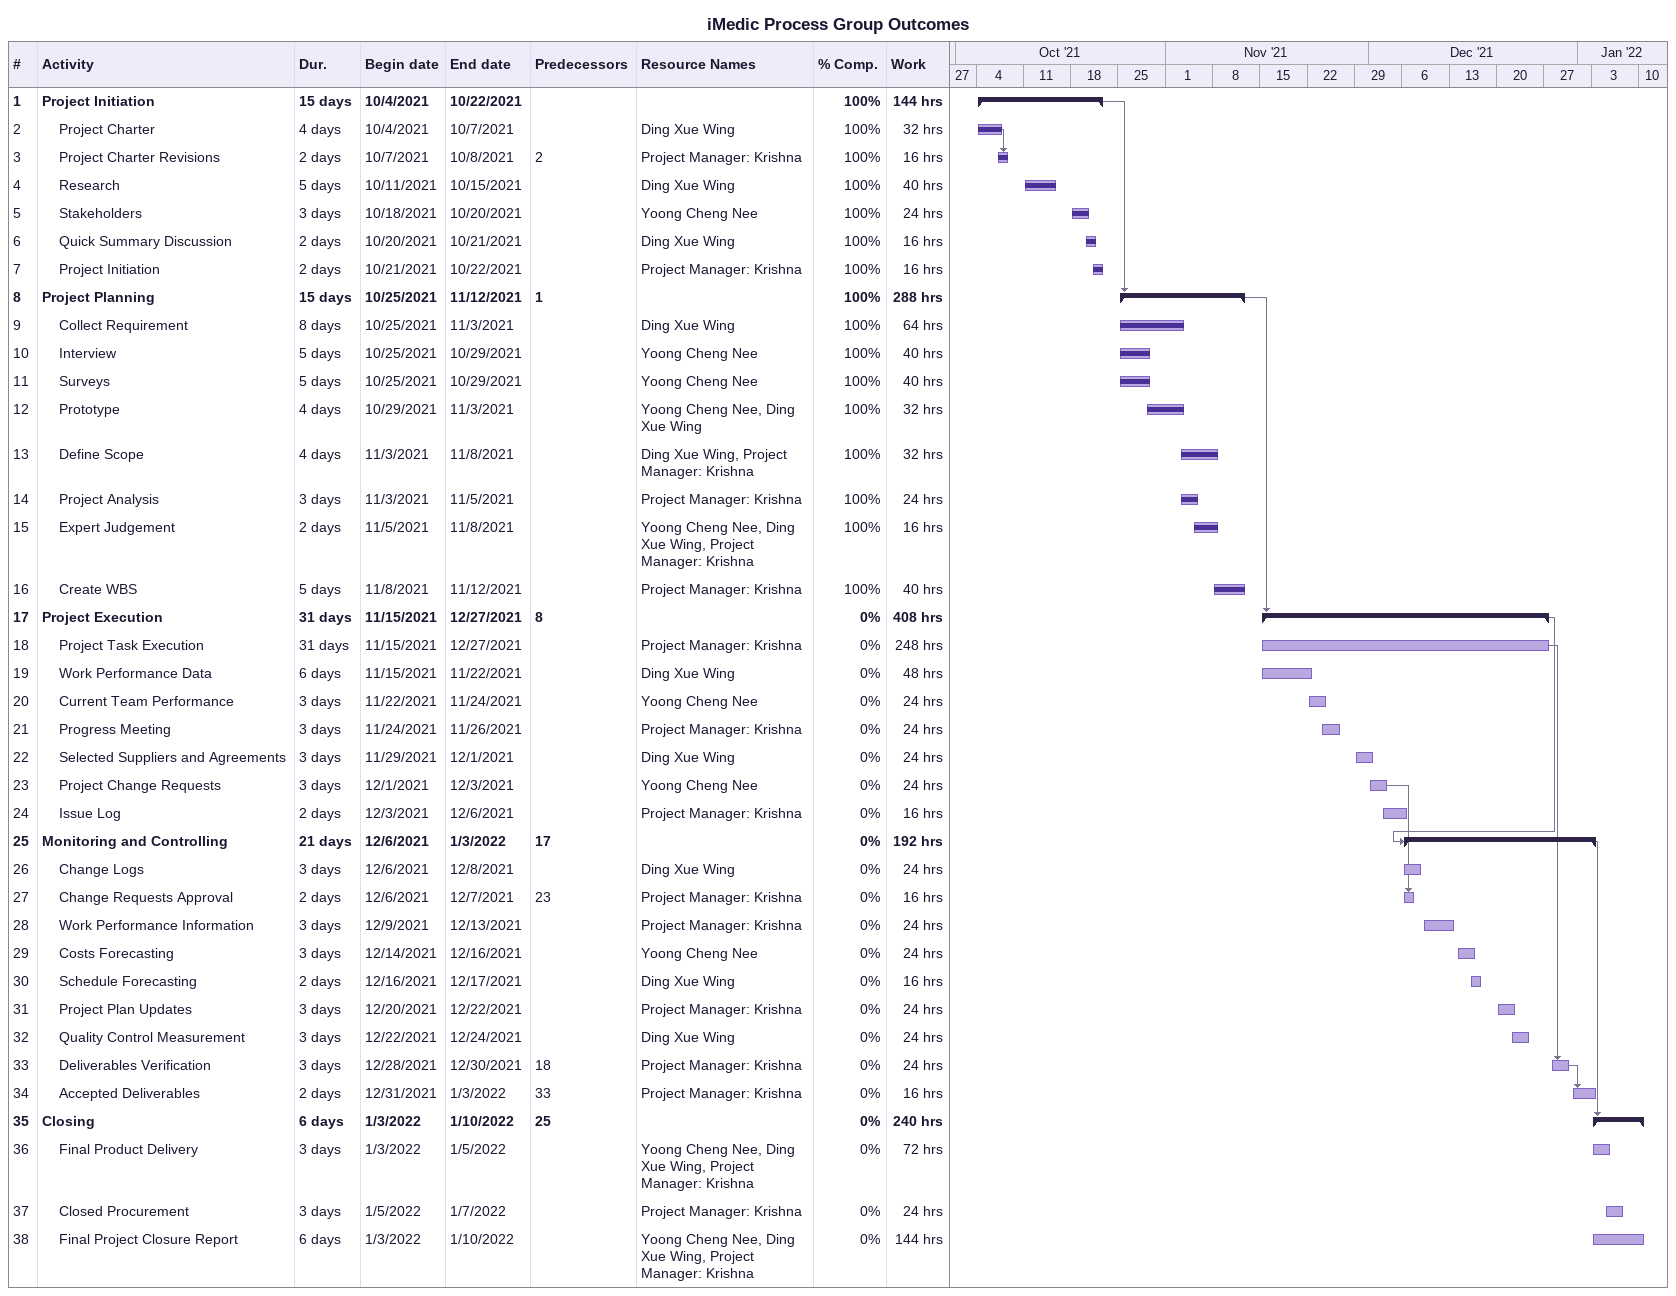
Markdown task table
iMedic Process Group Outcomes

| ID | Level | Task | Duration | Start | Finish | Predecessors | Resources | % complete | Work (h) |
|---|---|---|---|---|---|---|---|---|---|
| 1 | 1 | **Project Initiation** | 15d | 2021-10-04 | 2021-10-22 |  |  | 100 | 144 |
| 2 | 2 | Project Charter | 4d | 2021-10-04 | 2021-10-07 |  | Ding Xue Wing | 100 | 32 |
| 3 | 2 | Project Charter Revisions | 2d | 2021-10-07 | 2021-10-08 | 2 | Project Manager: Krishna | 100 | 16 |
| 4 | 2 | Research | 5d | 2021-10-11 | 2021-10-15 |  | Ding Xue Wing | 100 | 40 |
| 5 | 2 | Stakeholders | 3d | 2021-10-18 | 2021-10-20 |  | Yoong Cheng Nee | 100 | 24 |
| 6 | 2 | Quick Summary Discussion | 2d | 2021-10-20 | 2021-10-21 |  | Ding Xue Wing | 100 | 16 |
| 7 | 2 | Project Initiation | 2d | 2021-10-21 | 2021-10-22 |  | Project Manager: Krishna | 100 | 16 |
| 8 | 1 | **Project Planning** | 15d | 2021-10-25 | 2021-11-12 | 1 |  | 100 | 288 |
| 9 | 2 | Collect Requirement | 8d | 2021-10-25 | 2021-11-03 |  | Ding Xue Wing | 100 | 64 |
| 10 | 2 | Interview | 5d | 2021-10-25 | 2021-10-29 |  | Yoong Cheng Nee | 100 | 40 |
| 11 | 2 | Surveys | 5d | 2021-10-25 | 2021-10-29 |  | Yoong Cheng Nee | 100 | 40 |
| 12 | 2 | Prototype | 4d | 2021-10-29 | 2021-11-03 |  | Yoong Cheng Nee, Ding Xue Wing | 100 | 32 |
| 13 | 2 | Define Scope | 4d | 2021-11-03 | 2021-11-08 |  | Ding Xue Wing, Project Manager: Krishna | 100 | 32 |
| 14 | 2 | Project Analysis | 3d | 2021-11-03 | 2021-11-05 |  | Project Manager: Krishna | 100 | 24 |
| 15 | 2 | Expert Judgement | 2d | 2021-11-05 | 2021-11-08 |  | Yoong Cheng Nee, Ding Xue Wing, Project Manager: Krishna | 100 | 16 |
| 16 | 2 | Create WBS | 5d | 2021-11-08 | 2021-11-12 |  | Project Manager: Krishna | 100 | 40 |
| 17 | 1 | **Project Execution** | 31d | 2021-11-15 | 2021-12-27 | 8 |  | 0 | 408 |
| 18 | 2 | Project Task Execution | 31d | 2021-11-15 | 2021-12-27 |  | Project Manager: Krishna | 0 | 248 |
| 19 | 2 | Work Performance Data | 6d | 2021-11-15 | 2021-11-22 |  | Ding Xue Wing | 0 | 48 |
| 20 | 2 | Current Team Performance | 3d | 2021-11-22 | 2021-11-24 |  | Yoong Cheng Nee | 0 | 24 |
| 21 | 2 | Progress Meeting | 3d | 2021-11-24 | 2021-11-26 |  | Project Manager: Krishna | 0 | 24 |
| 22 | 2 | Selected Suppliers and Agreements | 3d | 2021-11-29 | 2021-12-01 |  | Ding Xue Wing | 0 | 24 |
| 23 | 2 | Project Change Requests | 3d | 2021-12-01 | 2021-12-03 |  | Yoong Cheng Nee | 0 | 24 |
| 24 | 2 | Issue Log | 2d | 2021-12-03 | 2021-12-06 |  | Project Manager: Krishna | 0 | 16 |
| 25 | 1 | **Monitoring and Controlling** | 21d | 2021-12-06 | 2022-01-03 | 17 |  | 0 | 192 |
| 26 | 2 | Change Logs | 3d | 2021-12-06 | 2021-12-08 |  | Ding Xue Wing | 0 | 24 |
| 27 | 2 | Change Requests Approval | 2d | 2021-12-06 | 2021-12-07 | 23 | Project Manager: Krishna | 0 | 16 |
| 28 | 2 | Work Performance Information | 3d | 2021-12-09 | 2021-12-13 |  | Project Manager: Krishna | 0 | 24 |
| 29 | 2 | Costs Forecasting | 3d | 2021-12-14 | 2021-12-16 |  | Yoong Cheng Nee | 0 | 24 |
| 30 | 2 | Schedule Forecasting | 2d | 2021-12-16 | 2021-12-17 |  | Ding Xue Wing | 0 | 16 |
| 31 | 2 | Project Plan Updates | 3d | 2021-12-20 | 2021-12-22 |  | Project Manager: Krishna | 0 | 24 |
| 32 | 2 | Quality Control Measurement | 3d | 2021-12-22 | 2021-12-24 |  | Ding Xue Wing | 0 | 24 |
| 33 | 2 | Deliverables Verification | 3d | 2021-12-28 | 2021-12-30 | 18 | Project Manager: Krishna | 0 | 24 |
| 34 | 2 | Accepted Deliverables | 2d | 2021-12-31 | 2022-01-03 | 33 | Project Manager: Krishna | 0 | 16 |
| 35 | 1 | **Closing** | 6d | 2022-01-03 | 2022-01-10 | 25 |  | 0 | 240 |
| 36 | 2 | Final Product Delivery | 3d | 2022-01-03 | 2022-01-05 |  | Yoong Cheng Nee, Ding Xue Wing, Project Manager: Krishna | 0 | 72 |
| 37 | 2 | Closed Procurement | 3d | 2022-01-05 | 2022-01-07 |  | Project Manager: Krishna | 0 | 24 |
| 38 | 2 | Final Project Closure Report | 6d | 2022-01-03 | 2022-01-10 |  | Yoong Cheng Nee, Ding Xue Wing, Project Manager: Krishna | 0 | 144 |
